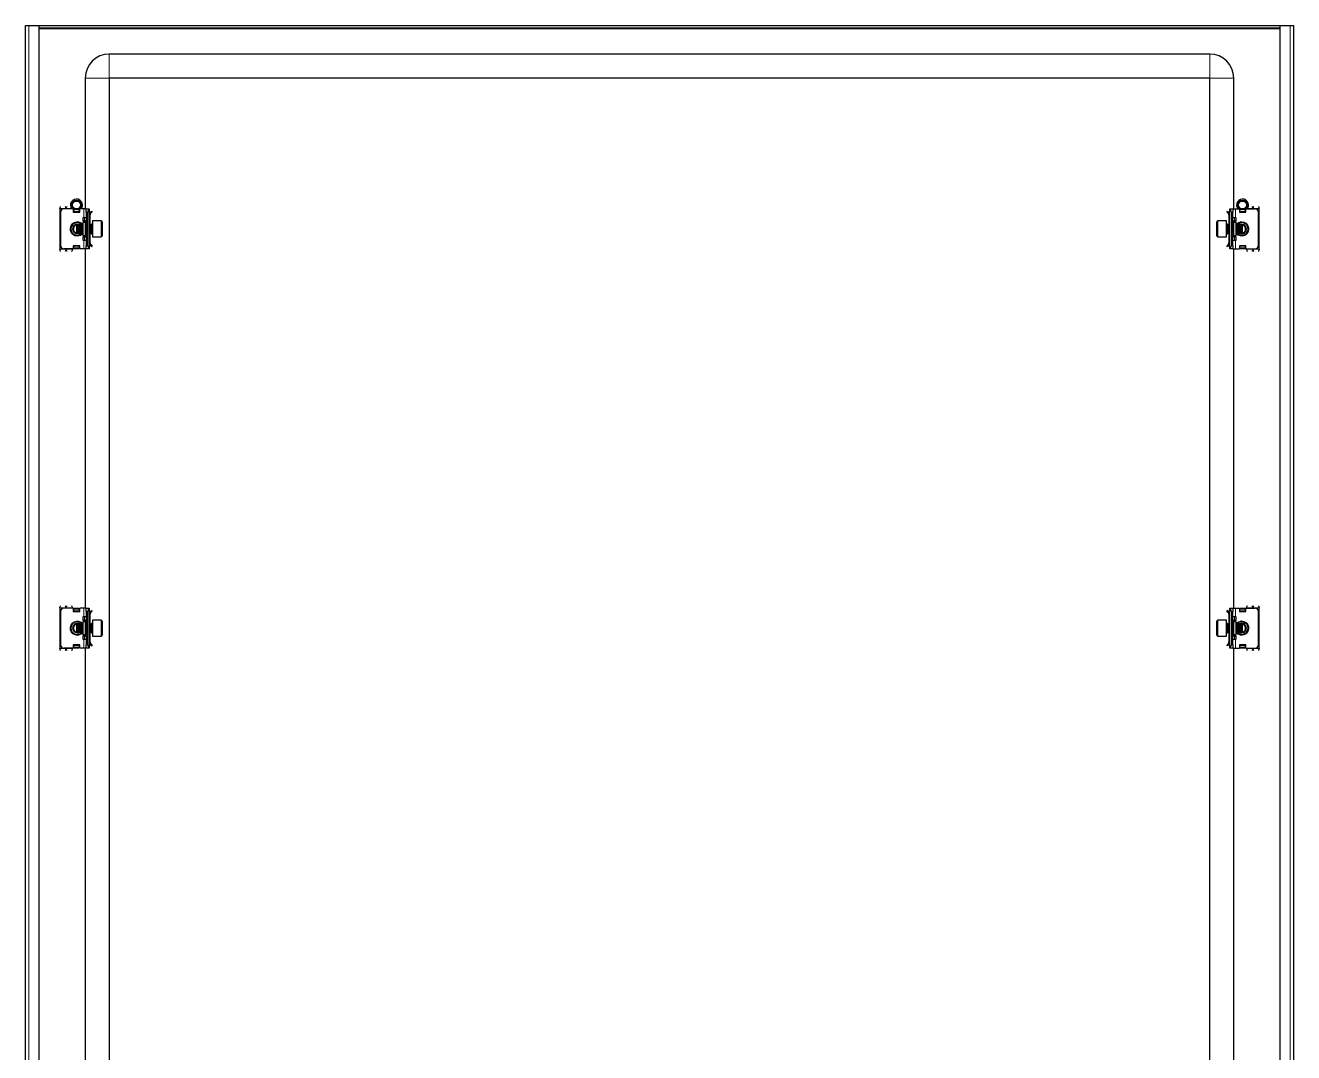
# Model space of a CAD drawing. Header units: millimetres. Extents: x -405 to 1879, y -435 to 1067.
# Drawn here: x 1085 to 1879, y 208 to 851 of the extents above; entities that cross this region are included whole.
import ezdxf

# ---------------------------------------------------------------- set-up
doc = ezdxf.new("R2010")
doc.units = ezdxf.units.MM

msp = doc.modelspace()

# ---------------------------------------------------------------- linework, layer by layer
at = {"color": 7, "linetype": 'Continuous', "lineweight": 25}
for p, q in [((1084.55, 851.42), (1086.65, 851.42)), ((1084.55, -303.58), (1084.55, 851.42)), ((1086.65, 851.42), (1093.05, 851.42)), ((1093.05, 851.42), (1093.05, -303.58)), ((1093.05, 851.42), (1870.05, 851.42)), ((1093.05, 849.92), (1870.05, 849.92)), ((1870.05, -303.58), (1870.05, 851.42)), ((1870.05, 851.42), (1876.45, 851.42)), ((1876.45, 851.42), (1878.55, 851.42)), ((1878.55, 851.42), (1878.55, -303.58)), ((1826.05, 833.42), (1137.05, 833.42)), ((1122.05, 818.42), (1122.05, 736.42)), ((1137.05, 818.42), (1137.05, -270.58)), ((1826.05, 818.42), (1137.05, 818.42)), ((1826.05, -270.58), (1826.05, 818.42)), ((1841.05, 736.42), (1841.05, 818.42)), ((1106.05, 736.67), (1106.05, 711.17)), ((1106.55, 734.42), (1106.55, 713.42)), ((1114.55, 736.42), (1108.55, 736.42)), ((1114.55, 736.42), (1114.55, 734.42)), ((1114.75, 735.63), (1114.55, 735.75)), ((1114.55, 734.42), (1118.55, 734.42)), ((1114.75, 734.42), (1114.75, 735.63)), ((1114.8, 736.04), (1115.13, 736.27)), ((1115.3, 736.04), (1114.8, 735.69)), ((1114.8, 735.69), (1114.8, 736.04)), ((1114.8, 734.77), (1114.8, 735.69)), ((1114.8, 734.42), (1114.8, 734.77)), ((1115.3, 736.19), (1115.3, 736.04)), ((1115.3, 736.04), (1115.7, 736.04)), ((1117.39, 736.04), (1117.8, 736.04)), ((1117.8, 736.04), (1117.8, 736.19)), ((1118.3, 735.69), (1117.8, 736.04)), ((1117.96, 736.27), (1118.3, 736.04)), ((1118.3, 736.04), (1118.3, 735.69)), ((1118.55, 735.75), (1118.3, 735.6)), ((1118.3, 735.69), (1118.3, 734.77)), ((1118.3, 734.77), (1118.3, 734.42)), ((1121.05, 736.42), (1118.55, 736.42)), ((1118.55, 734.42), (1118.55, 736.42)), ((1120.55, 730.92), (1120.55, 728.92)), ((1121.05, 730.92), (1120.55, 730.92)), ((1122.55, 736.42), (1121.05, 736.42)), ((1122.55, 730.92), (1121.05, 730.92)), ((1122.55, 734.42), (1122.55, 736.42)), ((1122.55, 736.42), (1124.55, 736.42)), ((1122.55, 734.42), (1122.55, 713.42)), ((1123.55, 713.42), (1123.55, 734.42)), ((1124.55, 736.42), (1124.55, 736.15)), ((1124.55, 736.15), (1124.55, 711.69)), ((1124.55, 735.33), (1124.75, 735.13)), ((1125.05, 732.67), (1124.55, 732.67)), ((1125.05, 734.42), (1125.05, 733.96)), ((1125.05, 729.17), (1125.05, 732.67)), ((1125.13, 734.08), (1126.11, 735.06)), ((1125.48, 733.73), (1125.13, 734.08)), ((1125.48, 733.73), (1126.46, 734.7)), ((1126.11, 735.06), (1126.46, 734.7)), ((1836.98, 735.06), (1836.63, 734.7)), ((1837.61, 733.73), (1836.63, 734.7)), ((1837.96, 734.08), (1836.98, 735.06)), ((1837.61, 733.73), (1837.96, 734.08)), ((1838.05, 734.42), (1838.05, 734.02)), ((1838.05, 732.67), (1838.55, 732.67)), ((1838.05, 732.67), (1838.05, 729.17)), ((1838.34, 735.13), (1838.55, 735.33)), ((1838.55, 736.42), (1840.55, 736.42)), ((1838.55, 736.15), (1838.55, 736.42)), ((1838.55, 711.69), (1838.55, 736.15)), ((1839.55, 734.42), (1839.55, 713.42)), ((1840.55, 736.42), (1840.55, 734.42)), ((1840.55, 736.42), (1842.05, 736.42)), ((1840.55, 713.42), (1840.55, 734.42)), ((1842.05, 730.92), (1840.55, 730.92)), ((1842.05, 736.42), (1844.55, 736.42)), ((1842.55, 730.92), (1842.05, 730.92)), ((1842.55, 728.92), (1842.55, 730.92)), ((1844.55, 736.42), (1844.55, 734.42)), ((1844.8, 735.6), (1844.55, 735.75)), ((1844.55, 734.42), (1848.55, 734.42)), ((1844.8, 736.04), (1845.13, 736.27)), ((1845.3, 736.04), (1844.8, 735.69)), ((1844.8, 735.69), (1844.8, 736.04)), ((1844.8, 734.77), (1844.8, 735.69)), ((1844.8, 734.42), (1844.8, 734.77)), ((1845.3, 736.19), (1845.3, 736.04)), ((1845.3, 736.04), (1845.7, 736.04)), ((1847.39, 736.04), (1847.8, 736.04)), ((1847.8, 736.04), (1847.8, 736.19)), ((1848.3, 735.69), (1847.8, 736.04)), ((1847.96, 736.27), (1848.3, 736.04)), ((1848.3, 736.04), (1848.3, 735.69)), ((1848.3, 735.69), (1848.3, 734.77)), ((1848.3, 734.77), (1848.3, 734.42)), ((1848.55, 735.75), (1848.35, 735.63)), ((1848.35, 735.63), (1848.35, 734.42)), ((1848.55, 734.42), (1848.55, 736.42)), ((1848.55, 736.42), (1854.55, 736.42)), ((1856.55, 713.42), (1856.55, 734.42)), ((1857.05, 711.17), (1857.05, 736.67)), ((1117.1, 726.92), (1116.55, 726.36)), ((1116.55, 726.36), (1116.55, 721.47)), ((1117.16, 726.92), (1117.1, 726.92)), ((1117.1, 726.92), (1117.1, 720.92)), ((1117.55, 726.36), (1117.16, 726.92)), ((1117.16, 726.92), (1117.16, 722.77)), ((1117.16, 722.77), (1117.16, 720.92)), ((1117.93, 726.92), (1117.55, 726.36)), ((1117.55, 726.36), (1117.55, 722.98)), ((1117.55, 722.98), (1117.55, 721.47)), ((1118.16, 726.92), (1117.93, 726.92)), ((1117.93, 726.92), (1117.93, 722.77)), ((1117.93, 722.77), (1117.93, 720.92)), ((1118.55, 726.36), (1118.16, 726.92)), ((1118.16, 726.92), (1118.16, 722.77)), ((1118.16, 722.77), (1118.16, 720.92)), ((1118.37, 726.61), (1118.62, 726.47)), ((1118.93, 726.92), (1118.55, 726.36)), ((1118.55, 726.36), (1118.55, 722.98)), ((1118.55, 722.98), (1118.55, 721.47)), ((1119.16, 726.92), (1118.93, 726.92)), ((1118.93, 726.92), (1118.93, 722.77)), ((1118.93, 722.77), (1118.93, 720.92)), ((1119.55, 726.36), (1119.16, 726.92)), ((1119.16, 726.92), (1119.16, 722.77)), ((1119.16, 722.77), (1119.16, 720.92)), ((1119.93, 726.92), (1119.55, 726.36)), ((1119.55, 726.36), (1119.55, 722.98)), ((1119.55, 722.98), (1119.55, 721.47)), ((1120.16, 726.92), (1119.93, 726.92)), ((1119.93, 726.92), (1119.93, 722.77)), ((1119.93, 722.77), (1119.93, 720.92)), ((1120.55, 726.36), (1120.16, 726.92)), ((1120.16, 726.92), (1120.16, 722.77)), ((1120.16, 722.77), (1120.16, 720.92)), ((1120.55, 729.17), (1121.55, 729.17)), ((1120.55, 728.92), (1122.22, 727.95)), ((1122.05, 727.92), (1120.55, 727.92)), ((1120.55, 727.92), (1120.55, 719.92)), ((1121.55, 729.17), (1122.05, 729.17)), ((1122.05, 729.17), (1122.05, 728.05)), ((1125.05, 729.17), (1124.55, 729.17)), ((1124.93, 726.92), (1124.55, 726.36)), ((1125.16, 726.92), (1124.93, 726.92)), ((1124.93, 726.92), (1124.93, 722.77)), ((1124.93, 722.77), (1124.93, 720.92)), ((1125.05, 726.92), (1125.05, 729.17)), ((1125.55, 726.36), (1125.16, 726.92)), ((1125.16, 726.92), (1125.16, 722.77)), ((1125.16, 722.77), (1125.16, 720.92)), ((1125.93, 726.92), (1125.55, 726.36)), ((1125.55, 726.36), (1125.55, 722.98)), ((1125.55, 722.98), (1125.55, 721.47)), ((1126.3, 726.92), (1125.93, 726.92)), ((1125.93, 726.92), (1125.93, 722.77)), ((1125.93, 722.77), (1125.93, 720.92)), ((1131.95, 728.92), (1126.55, 728.92)), ((1126.55, 728.92), (1126.55, 718.92)), ((1132.55, 728.32), (1132.55, 719.52)), ((1830.55, 727.98), (1830.55, 728.32)), ((1830.55, 719.52), (1830.55, 727.98)), ((1836.55, 728.92), (1831.15, 728.92)), ((1836.55, 728.54), (1836.55, 728.92)), ((1836.55, 718.92), (1836.55, 728.54)), ((1837.16, 726.92), (1836.8, 726.92)), ((1837.55, 726.36), (1837.16, 726.92)), ((1837.16, 722.77), (1837.16, 726.92)), ((1837.16, 720.92), (1837.16, 722.77)), ((1837.93, 726.92), (1837.55, 726.36)), ((1837.55, 722.98), (1837.55, 726.36)), ((1837.55, 721.47), (1837.55, 722.98)), ((1838.16, 726.92), (1837.93, 726.92)), ((1837.93, 722.77), (1837.93, 726.92)), ((1837.93, 720.92), (1837.93, 722.77)), ((1838.55, 729.17), (1838.05, 729.17)), ((1838.05, 729.17), (1838.05, 726.92)), ((1838.55, 726.36), (1838.16, 726.92)), ((1838.16, 722.77), (1838.16, 726.92)), ((1838.16, 720.92), (1838.16, 722.77)), ((1840.87, 727.95), (1842.55, 728.92)), ((1841.05, 728.05), (1841.05, 729.17)), ((1841.05, 729.17), (1841.55, 729.17)), ((1842.55, 727.92), (1841.05, 727.92)), ((1841.55, 729.17), (1842.55, 729.17)), ((1842.55, 719.92), (1842.55, 727.92)), ((1842.93, 726.92), (1842.55, 726.36)), ((1843.16, 726.92), (1842.93, 726.92)), ((1842.93, 722.77), (1842.93, 726.92)), ((1842.93, 720.92), (1842.93, 722.77)), ((1843.55, 726.36), (1843.16, 726.92)), ((1843.16, 722.77), (1843.16, 726.92)), ((1843.16, 720.92), (1843.16, 722.77)), ((1843.93, 726.92), (1843.55, 726.36)), ((1843.55, 722.98), (1843.55, 726.36)), ((1843.55, 721.47), (1843.55, 722.98)), ((1844.16, 726.92), (1843.93, 726.92)), ((1843.93, 722.77), (1843.93, 726.92)), ((1843.93, 720.92), (1843.93, 722.77)), ((1844.55, 726.36), (1844.16, 726.92)), ((1844.16, 722.77), (1844.16, 726.92)), ((1844.16, 720.92), (1844.16, 722.77)), ((1844.47, 726.47), (1844.72, 726.61)), ((1844.93, 726.92), (1844.55, 726.36)), ((1844.55, 722.98), (1844.55, 726.36)), ((1844.55, 721.47), (1844.55, 722.98)), ((1845.16, 726.92), (1844.93, 726.92)), ((1844.93, 722.77), (1844.93, 726.92)), ((1844.93, 720.92), (1844.93, 722.77)), ((1845.55, 726.36), (1845.16, 726.92)), ((1845.16, 722.77), (1845.16, 726.92)), ((1845.16, 720.92), (1845.16, 722.77)), ((1845.93, 726.92), (1845.55, 726.36)), ((1845.55, 722.98), (1845.55, 726.36)), ((1845.55, 721.47), (1845.55, 722.98)), ((1845.99, 726.92), (1845.93, 726.92)), ((1845.93, 722.77), (1845.93, 726.92)), ((1845.93, 720.92), (1845.93, 722.77)), ((1846.55, 726.36), (1845.99, 726.92)), ((1845.99, 726.69), (1845.99, 726.92)), ((1845.99, 720.92), (1845.99, 726.69)), ((1846.55, 726.18), (1846.55, 726.36)), ((1846.55, 721.47), (1846.55, 726.18)), ((1116.02, 721.36), (1116.85, 721.17)), ((1116.55, 721.47), (1117.1, 720.92)), ((1117.1, 720.92), (1117.16, 720.92)), ((1117.16, 720.92), (1117.55, 721.47)), ((1117.34, 721.17), (1117.71, 721.24)), ((1117.55, 721.47), (1117.93, 720.92)), ((1117.93, 720.92), (1118.16, 720.92)), ((1118.16, 720.92), (1118.55, 721.47)), ((1118.62, 721.37), (1118.37, 721.23)), ((1118.55, 721.47), (1118.93, 720.92)), ((1118.93, 720.92), (1119.16, 720.92)), ((1119.16, 720.92), (1119.55, 721.47)), ((1119.55, 721.47), (1119.93, 720.92)), ((1119.93, 720.92), (1120.16, 720.92)), ((1120.16, 720.92), (1120.55, 721.47)), ((1120.55, 719.92), (1122.05, 719.92)), ((1122.22, 719.89), (1120.55, 718.92)), ((1120.55, 718.92), (1120.55, 716.92)), ((1121.55, 718.67), (1120.55, 718.67)), ((1120.55, 716.92), (1121.05, 716.92)), ((1121.05, 716.92), (1122.55, 716.92)), ((1122.05, 718.67), (1121.55, 718.67)), ((1122.05, 719.78), (1122.05, 718.67)), ((1124.55, 721.47), (1124.93, 720.92)), ((1124.55, 718.67), (1125.05, 718.67)), ((1125.05, 715.17), (1124.55, 715.17)), ((1124.93, 720.92), (1125.16, 720.92)), ((1125.05, 718.67), (1125.05, 720.92)), ((1125.05, 715.17), (1125.05, 718.67)), ((1125.16, 720.92), (1125.55, 721.47)), ((1125.55, 721.47), (1125.93, 720.92)), ((1125.93, 720.92), (1126.3, 720.92)), ((1126.55, 718.92), (1131.95, 718.92)), ((1831.15, 718.92), (1836.55, 718.92)), ((1836.8, 720.92), (1837.16, 720.92)), ((1837.16, 720.92), (1837.55, 721.47)), ((1837.55, 721.47), (1837.93, 720.92)), ((1837.93, 720.92), (1838.16, 720.92)), ((1838.05, 720.92), (1838.05, 718.67)), ((1838.05, 718.67), (1838.05, 715.17)), ((1838.05, 718.67), (1838.55, 718.67)), ((1838.05, 715.17), (1838.55, 715.17)), ((1838.16, 720.92), (1838.55, 721.47)), ((1840.55, 716.92), (1842.05, 716.92)), ((1842.55, 718.92), (1840.87, 719.89)), ((1841.05, 719.92), (1842.55, 719.92)), ((1841.05, 718.67), (1841.05, 719.78)), ((1841.55, 718.67), (1841.05, 718.67)), ((1842.55, 718.67), (1841.55, 718.67)), ((1842.05, 716.92), (1842.55, 716.92)), ((1842.55, 721.47), (1842.93, 720.92)), ((1842.55, 716.92), (1842.55, 718.92)), ((1842.93, 720.92), (1843.16, 720.92)), ((1843.16, 720.92), (1843.55, 721.47)), ((1843.55, 721.47), (1843.93, 720.92)), ((1843.93, 720.92), (1844.16, 720.92)), ((1844.16, 720.92), (1844.55, 721.47)), ((1844.72, 721.23), (1844.47, 721.37)), ((1844.55, 721.47), (1844.93, 720.92)), ((1844.93, 720.92), (1845.16, 720.92)), ((1845.16, 720.92), (1845.55, 721.47)), ((1845.38, 721.24), (1845.75, 721.17)), ((1845.55, 721.47), (1845.93, 720.92)), ((1845.93, 720.92), (1845.99, 720.92)), ((1845.99, 720.92), (1846.55, 721.47)), ((1846.24, 721.17), (1847.07, 721.36)), ((1114.55, 711.42), (1108.55, 711.42)), ((1114.05, 711.42), (1114.05, 711.17)), ((1114.55, 713.42), (1114.55, 711.42)), ((1118.55, 713.42), (1114.55, 713.42)), ((1114.55, 711.54), (1114.75, 711.54)), ((1114.75, 711.54), (1114.75, 713.42)), ((1114.8, 713.06), (1114.8, 713.42)), ((1114.8, 712.15), (1114.8, 713.06)), ((1114.8, 712.15), (1115.3, 711.8)), ((1114.8, 711.8), (1114.8, 712.15)), ((1115.3, 711.44), (1114.8, 711.8)), ((1117.8, 711.8), (1115.3, 711.8)), ((1115.3, 711.8), (1115.3, 711.44)), ((1117.8, 711.44), (1115.3, 711.44)), ((1117.8, 711.8), (1118.3, 712.15)), ((1117.8, 711.44), (1117.8, 711.8)), ((1118.3, 711.8), (1117.8, 711.44)), ((1118.3, 713.42), (1118.3, 713.06)), ((1118.3, 713.06), (1118.3, 712.15)), ((1118.3, 712.15), (1118.3, 711.8)), ((1118.55, 711.42), (1118.55, 713.42)), ((1121.05, 711.42), (1118.55, 711.42)), ((1122.55, 711.42), (1121.05, 711.42)), ((1122.05, 711.42), (1122.05, 486.42)), ((1122.55, 711.42), (1122.55, 713.42)), ((1124.55, 711.42), (1122.55, 711.42)), ((1124.75, 712.71), (1124.55, 712.5)), ((1124.55, 711.69), (1124.55, 711.42)), ((1125.05, 713.42), (1125.05, 713.81)), ((1125.48, 714.11), (1125.13, 713.75)), ((1125.13, 713.75), (1126.11, 712.78)), ((1125.48, 714.11), (1126.46, 713.13)), ((1126.11, 712.78), (1126.46, 713.13)), ((1837.61, 714.11), (1836.63, 713.13)), ((1836.98, 712.78), (1836.63, 713.13)), ((1837.96, 713.75), (1836.98, 712.78)), ((1837.61, 714.11), (1837.96, 713.75)), ((1838.05, 713.42), (1838.05, 713.88)), ((1838.55, 712.5), (1838.34, 712.71)), ((1838.55, 711.42), (1838.55, 711.69)), ((1840.55, 711.42), (1838.55, 711.42)), ((1840.55, 713.42), (1840.55, 711.42)), ((1840.55, 711.42), (1842.05, 711.42)), ((1841.05, 486.42), (1841.05, 711.42)), ((1842.05, 711.42), (1844.55, 711.42)), ((1848.55, 713.42), (1844.55, 713.42)), ((1844.55, 713.42), (1844.55, 711.42)), ((1844.8, 713.06), (1844.8, 713.42)), ((1844.8, 712.15), (1844.8, 713.06)), ((1844.8, 712.15), (1845.3, 711.8)), ((1844.8, 711.8), (1844.8, 712.15)), ((1845.3, 711.44), (1844.8, 711.8)), ((1847.8, 711.8), (1845.3, 711.8)), ((1845.3, 711.8), (1845.3, 711.44)), ((1847.8, 711.44), (1845.3, 711.44)), ((1847.8, 711.8), (1848.3, 712.15)), ((1847.8, 711.44), (1847.8, 711.8)), ((1848.3, 711.8), (1847.8, 711.44)), ((1848.3, 713.42), (1848.3, 713.06)), ((1848.3, 713.06), (1848.3, 712.15)), ((1848.3, 712.15), (1848.3, 711.8)), ((1848.35, 713.42), (1848.35, 711.54)), ((1848.35, 711.54), (1848.55, 711.54)), ((1848.55, 711.42), (1848.55, 713.42)), ((1848.55, 711.42), (1854.55, 711.42)), ((1849.05, 711.17), (1849.05, 711.42)), ((1106.05, 486.67), (1106.05, 461.17)), ((1106.55, 484.42), (1106.55, 463.42)), ((1114.55, 486.42), (1108.55, 486.42)), ((1114.05, 486.67), (1114.05, 486.42)), ((1114.55, 486.42), (1114.55, 484.42)), ((1114.75, 486.3), (1114.55, 486.3)), ((1114.55, 484.42), (1118.55, 484.42)), ((1114.75, 484.42), (1114.75, 486.3)), ((1114.8, 486.04), (1115.3, 486.39)), ((1115.3, 486.04), (1114.8, 485.69)), ((1114.8, 485.69), (1114.8, 486.04)), ((1114.8, 484.77), (1114.8, 485.69)), ((1114.8, 484.42), (1114.8, 484.77)), ((1115.3, 486.39), (1115.3, 486.04)), ((1115.3, 486.39), (1117.8, 486.39)), ((1115.3, 486.04), (1117.8, 486.04)), ((1117.8, 486.04), (1117.8, 486.39)), ((1117.8, 486.39), (1118.3, 486.04)), ((1118.3, 485.69), (1117.8, 486.04)), ((1118.3, 486.04), (1118.3, 485.69)), ((1118.3, 485.69), (1118.3, 484.77)), ((1118.3, 484.77), (1118.3, 484.42)), ((1121.05, 486.42), (1118.55, 486.42)), ((1118.55, 484.42), (1118.55, 486.42)), ((1122.55, 486.42), (1121.05, 486.42)), ((1122.55, 484.42), (1122.55, 486.42)), ((1122.55, 486.42), (1124.55, 486.42)), ((1122.55, 484.42), (1122.55, 463.42)), ((1123.55, 463.42), (1123.55, 484.42)), ((1124.55, 486.42), (1124.55, 486.15)), ((1124.55, 486.15), (1124.55, 461.69)), ((1124.55, 485.33), (1124.75, 485.13)), ((1125.05, 484.42), (1125.05, 483.96)), ((1125.13, 484.08), (1126.11, 485.06)), ((1125.48, 483.73), (1126.46, 484.7)), ((1126.11, 485.06), (1126.46, 484.7)), ((1836.98, 485.06), (1836.63, 484.7)), ((1837.61, 483.73), (1836.63, 484.7)), ((1837.96, 484.08), (1836.98, 485.06)), ((1838.05, 484.42), (1838.05, 484.02)), ((1838.34, 485.13), (1838.55, 485.33)), ((1838.55, 486.42), (1840.55, 486.42)), ((1838.55, 486.15), (1838.55, 486.42)), ((1838.55, 461.69), (1838.55, 486.15)), ((1839.55, 484.42), (1839.55, 463.42)), ((1840.55, 486.42), (1840.55, 484.42)), ((1840.55, 486.42), (1842.05, 486.42)), ((1840.55, 463.42), (1840.55, 484.42)), ((1842.05, 486.42), (1844.55, 486.42)), ((1844.55, 486.42), (1844.55, 484.42)), ((1844.55, 484.42), (1848.55, 484.42)), ((1844.8, 486.04), (1845.3, 486.39)), ((1845.3, 486.04), (1844.8, 485.69)), ((1844.8, 485.69), (1844.8, 486.04)), ((1844.8, 484.77), (1844.8, 485.69)), ((1844.8, 484.42), (1844.8, 484.77)), ((1845.3, 486.39), (1845.3, 486.04)), ((1845.3, 486.39), (1847.8, 486.39)), ((1845.3, 486.04), (1847.8, 486.04)), ((1847.8, 486.04), (1847.8, 486.39)), ((1847.8, 486.39), (1848.3, 486.04)), ((1848.3, 485.69), (1847.8, 486.04)), ((1848.3, 486.04), (1848.3, 485.69)), ((1848.3, 485.69), (1848.3, 484.77)), ((1848.3, 484.77), (1848.3, 484.42)), ((1848.35, 486.3), (1848.35, 484.42)), ((1848.55, 486.3), (1848.35, 486.3)), ((1848.55, 486.42), (1854.55, 486.42)), ((1848.55, 484.42), (1848.55, 486.42)), ((1849.05, 486.42), (1849.05, 486.67)), ((1856.55, 463.42), (1856.55, 484.42)), ((1857.05, 461.17), (1857.05, 486.67)), ((1117.1, 476.92), (1116.55, 476.36)), ((1117.16, 476.92), (1117.1, 476.92)), ((1117.1, 476.92), (1117.1, 470.92)), ((1117.55, 476.36), (1117.16, 476.92)), ((1117.16, 476.92), (1117.16, 472.77)), ((1117.93, 476.92), (1117.55, 476.36)), ((1118.16, 476.92), (1117.93, 476.92)), ((1117.93, 476.92), (1117.93, 472.77)), ((1118.55, 476.36), (1118.16, 476.92)), ((1118.16, 476.92), (1118.16, 472.77)), ((1118.37, 476.61), (1118.62, 476.47)), ((1118.93, 476.92), (1118.55, 476.36)), ((1119.16, 476.92), (1118.93, 476.92)), ((1118.93, 476.92), (1118.93, 472.77)), ((1119.55, 476.36), (1119.16, 476.92)), ((1119.16, 476.92), (1119.16, 472.77)), ((1119.93, 476.92), (1119.55, 476.36)), ((1120.16, 476.92), (1119.93, 476.92)), ((1119.93, 476.92), (1119.93, 472.77)), ((1120.55, 476.36), (1120.16, 476.92)), ((1120.16, 476.92), (1120.16, 472.77)), ((1120.55, 480.92), (1120.55, 478.92)), ((1121.05, 480.92), (1120.55, 480.92)), ((1120.55, 479.17), (1121.55, 479.17)), ((1120.55, 478.92), (1122.22, 477.95)), ((1122.05, 477.92), (1120.55, 477.92)), ((1120.55, 477.92), (1120.55, 469.92)), ((1122.55, 480.92), (1121.05, 480.92)), ((1121.55, 479.17), (1122.05, 479.17)), ((1122.05, 479.17), (1122.05, 478.05)), ((1125.05, 482.67), (1124.55, 482.67)), ((1125.05, 479.17), (1124.55, 479.17)), ((1124.93, 476.92), (1124.55, 476.36)), ((1125.16, 476.92), (1124.93, 476.92)), ((1124.93, 476.92), (1124.93, 472.77)), ((1125.05, 479.17), (1125.05, 482.67)), ((1125.05, 476.92), (1125.05, 479.17)), ((1125.48, 483.73), (1125.13, 484.08)), ((1125.55, 476.36), (1125.16, 476.92)), ((1125.16, 476.92), (1125.16, 472.77)), ((1125.93, 476.92), (1125.55, 476.36)), ((1126.3, 476.92), (1125.93, 476.92)), ((1125.93, 476.92), (1125.93, 472.77)), ((1131.95, 478.92), (1126.55, 478.92)), ((1126.55, 478.92), (1126.55, 468.92)), ((1132.55, 478.32), (1132.55, 469.52)), ((1830.55, 477.98), (1830.55, 478.32)), ((1830.55, 469.52), (1830.55, 477.98)), ((1836.55, 478.92), (1831.15, 478.92)), ((1836.55, 478.54), (1836.55, 478.92)), ((1836.55, 468.92), (1836.55, 478.54)), ((1837.16, 476.92), (1836.8, 476.92)), ((1837.55, 476.36), (1837.16, 476.92)), ((1837.16, 472.77), (1837.16, 476.92)), ((1837.93, 476.92), (1837.55, 476.36)), ((1837.61, 483.73), (1837.96, 484.08)), ((1838.16, 476.92), (1837.93, 476.92)), ((1837.93, 472.77), (1837.93, 476.92)), ((1838.05, 482.67), (1838.55, 482.67)), ((1838.05, 482.67), (1838.05, 479.17)), ((1838.55, 479.17), (1838.05, 479.17)), ((1838.05, 479.17), (1838.05, 476.92)), ((1838.55, 476.36), (1838.16, 476.92)), ((1838.16, 472.77), (1838.16, 476.92)), ((1842.05, 480.92), (1840.55, 480.92)), ((1840.87, 477.95), (1842.55, 478.92)), ((1841.05, 478.05), (1841.05, 479.17)), ((1841.05, 479.17), (1841.55, 479.17)), ((1842.55, 477.92), (1841.05, 477.92)), ((1841.55, 479.17), (1842.55, 479.17)), ((1842.55, 480.92), (1842.05, 480.92)), ((1842.55, 478.92), (1842.55, 480.92)), ((1842.55, 469.92), (1842.55, 477.92)), ((1842.93, 476.92), (1842.55, 476.36)), ((1843.16, 476.92), (1842.93, 476.92)), ((1842.93, 472.77), (1842.93, 476.92)), ((1843.55, 476.36), (1843.16, 476.92)), ((1843.16, 472.77), (1843.16, 476.92)), ((1843.93, 476.92), (1843.55, 476.36)), ((1844.16, 476.92), (1843.93, 476.92)), ((1843.93, 472.77), (1843.93, 476.92)), ((1844.55, 476.36), (1844.16, 476.92)), ((1844.16, 472.77), (1844.16, 476.92)), ((1844.47, 476.47), (1844.72, 476.61)), ((1844.93, 476.92), (1844.55, 476.36)), ((1845.16, 476.92), (1844.93, 476.92)), ((1844.93, 472.77), (1844.93, 476.92)), ((1845.55, 476.36), (1845.16, 476.92)), ((1845.16, 472.77), (1845.16, 476.92)), ((1845.93, 476.92), (1845.55, 476.36)), ((1845.99, 476.92), (1845.93, 476.92)), ((1845.93, 472.77), (1845.93, 476.92)), ((1846.55, 476.36), (1845.99, 476.92)), ((1845.99, 476.69), (1845.99, 476.92)), ((1845.99, 470.92), (1845.99, 476.69)), ((1116.02, 471.36), (1116.85, 471.17)), ((1116.55, 476.36), (1116.55, 471.47)), ((1116.55, 471.47), (1117.1, 470.92)), ((1117.1, 470.92), (1117.16, 470.92)), ((1117.16, 472.77), (1117.16, 470.92)), ((1117.16, 470.92), (1117.55, 471.47)), ((1117.34, 471.17), (1117.71, 471.24)), ((1117.55, 476.36), (1117.55, 472.98)), ((1117.55, 472.98), (1117.55, 471.47)), ((1117.55, 471.47), (1117.93, 470.92)), ((1117.93, 472.77), (1117.93, 470.92)), ((1117.93, 470.92), (1118.16, 470.92)), ((1118.16, 472.77), (1118.16, 470.92)), ((1118.16, 470.92), (1118.55, 471.47)), ((1118.62, 471.37), (1118.37, 471.23)), ((1118.55, 476.36), (1118.55, 472.98)), ((1118.55, 472.98), (1118.55, 471.47)), ((1118.55, 471.47), (1118.93, 470.92)), ((1118.93, 472.77), (1118.93, 470.92)), ((1118.93, 470.92), (1119.16, 470.92)), ((1119.16, 472.77), (1119.16, 470.92)), ((1119.16, 470.92), (1119.55, 471.47)), ((1119.55, 476.36), (1119.55, 472.98)), ((1119.55, 472.98), (1119.55, 471.47)), ((1119.55, 471.47), (1119.93, 470.92)), ((1119.93, 472.77), (1119.93, 470.92)), ((1119.93, 470.92), (1120.16, 470.92)), ((1120.16, 472.77), (1120.16, 470.92)), ((1120.16, 470.92), (1120.55, 471.47)), ((1120.55, 469.92), (1122.05, 469.92)), ((1122.22, 469.89), (1120.55, 468.92)), ((1120.55, 468.92), (1120.55, 466.92)), ((1121.55, 468.67), (1120.55, 468.67)), ((1122.05, 468.67), (1121.55, 468.67)), ((1122.05, 469.78), (1122.05, 468.67)), ((1124.55, 471.47), (1124.93, 470.92)), ((1124.55, 468.67), (1125.05, 468.67)), ((1124.93, 472.77), (1124.93, 470.92)), ((1124.93, 470.92), (1125.16, 470.92)), ((1125.05, 468.67), (1125.05, 470.92)), ((1125.05, 465.17), (1125.05, 468.67)), ((1125.16, 472.77), (1125.16, 470.92)), ((1125.16, 470.92), (1125.55, 471.47)), ((1125.55, 476.36), (1125.55, 472.98)), ((1125.55, 472.98), (1125.55, 471.47)), ((1125.55, 471.47), (1125.93, 470.92)), ((1125.93, 472.77), (1125.93, 470.92)), ((1125.93, 470.92), (1126.3, 470.92)), ((1126.55, 468.92), (1131.95, 468.92)), ((1831.15, 468.92), (1836.55, 468.92)), ((1836.8, 470.92), (1837.16, 470.92)), ((1837.16, 470.92), (1837.16, 472.77)), ((1837.16, 470.92), (1837.55, 471.47)), ((1837.55, 472.98), (1837.55, 476.36)), ((1837.55, 471.47), (1837.55, 472.98)), ((1837.55, 471.47), (1837.93, 470.92)), ((1837.93, 470.92), (1837.93, 472.77)), ((1837.93, 470.92), (1838.16, 470.92)), ((1838.05, 470.92), (1838.05, 468.67)), ((1838.05, 468.67), (1838.05, 465.17)), ((1838.05, 468.67), (1838.55, 468.67)), ((1838.16, 470.92), (1838.16, 472.77)), ((1838.16, 470.92), (1838.55, 471.47)), ((1842.55, 468.92), (1840.87, 469.89)), ((1841.05, 469.92), (1842.55, 469.92)), ((1841.05, 468.67), (1841.05, 469.78)), ((1841.55, 468.67), (1841.05, 468.67)), ((1842.55, 468.67), (1841.55, 468.67)), ((1842.55, 471.47), (1842.93, 470.92)), ((1842.55, 466.92), (1842.55, 468.92)), ((1842.93, 470.92), (1842.93, 472.77)), ((1842.93, 470.92), (1843.16, 470.92)), ((1843.16, 470.92), (1843.16, 472.77)), ((1843.16, 470.92), (1843.55, 471.47)), ((1843.55, 472.98), (1843.55, 476.36)), ((1843.55, 471.47), (1843.55, 472.98)), ((1843.55, 471.47), (1843.93, 470.92)), ((1843.93, 470.92), (1843.93, 472.77)), ((1843.93, 470.92), (1844.16, 470.92)), ((1844.16, 470.92), (1844.16, 472.77)), ((1844.16, 470.92), (1844.55, 471.47)), ((1844.72, 471.23), (1844.47, 471.37)), ((1844.55, 472.98), (1844.55, 476.36)), ((1844.55, 471.47), (1844.55, 472.98)), ((1844.55, 471.47), (1844.93, 470.92)), ((1844.93, 470.92), (1844.93, 472.77)), ((1844.93, 470.92), (1845.16, 470.92)), ((1845.16, 470.92), (1845.16, 472.77)), ((1845.16, 470.92), (1845.55, 471.47)), ((1845.38, 471.24), (1845.75, 471.17)), ((1845.55, 472.98), (1845.55, 476.36)), ((1845.55, 471.47), (1845.55, 472.98)), ((1845.55, 471.47), (1845.93, 470.92)), ((1845.93, 470.92), (1845.93, 472.77)), ((1845.93, 470.92), (1845.99, 470.92)), ((1845.99, 470.92), (1846.55, 471.47)), ((1846.24, 471.17), (1847.07, 471.36)), ((1846.55, 476.18), (1846.55, 476.36)), ((1846.55, 471.47), (1846.55, 476.18)), ((1114.55, 461.42), (1108.55, 461.42)), ((1114.05, 461.42), (1114.05, 461.17)), ((1118.55, 463.42), (1114.55, 463.42)), ((1114.55, 463.42), (1114.55, 461.42)), ((1114.55, 461.54), (1114.75, 461.54)), ((1114.75, 461.54), (1114.75, 463.42)), ((1114.8, 463.06), (1114.8, 463.42)), ((1114.8, 462.15), (1114.8, 463.06)), ((1114.8, 462.15), (1115.3, 461.8)), ((1114.8, 461.8), (1114.8, 462.15)), ((1115.3, 461.44), (1114.8, 461.8)), ((1117.8, 461.8), (1115.3, 461.8)), ((1115.3, 461.8), (1115.3, 461.44)), ((1117.8, 461.44), (1115.3, 461.44)), ((1117.8, 461.8), (1118.3, 462.15)), ((1117.8, 461.44), (1117.8, 461.8)), ((1118.3, 461.8), (1117.8, 461.44)), ((1118.3, 463.42), (1118.3, 463.06)), ((1118.3, 463.06), (1118.3, 462.15)), ((1118.3, 462.15), (1118.3, 461.8)), ((1118.55, 461.42), (1118.55, 463.42)), ((1121.05, 461.42), (1118.55, 461.42)), ((1120.55, 466.92), (1121.05, 466.92)), ((1121.05, 466.92), (1122.55, 466.92)), ((1122.55, 461.42), (1121.05, 461.42)), ((1122.05, 461.42), (1122.05, 86.42)), ((1122.55, 461.42), (1122.55, 463.42)), ((1124.55, 461.42), (1122.55, 461.42)), ((1125.05, 465.17), (1124.55, 465.17)), ((1124.75, 462.71), (1124.55, 462.5)), ((1124.55, 461.69), (1124.55, 461.42)), ((1125.05, 463.42), (1125.05, 463.81)), ((1125.48, 464.11), (1125.13, 463.75)), ((1125.13, 463.75), (1126.11, 462.78)), ((1125.48, 464.11), (1126.46, 463.13)), ((1126.11, 462.78), (1126.46, 463.13)), ((1837.61, 464.11), (1836.63, 463.13)), ((1836.98, 462.78), (1836.63, 463.13)), ((1837.96, 463.75), (1836.98, 462.78)), ((1837.61, 464.11), (1837.96, 463.75)), ((1838.05, 465.17), (1838.55, 465.17)), ((1838.05, 463.42), (1838.05, 463.88)), ((1838.55, 462.5), (1838.34, 462.71)), ((1838.55, 461.42), (1838.55, 461.69)), ((1840.55, 461.42), (1838.55, 461.42)), ((1840.55, 466.92), (1842.05, 466.92)), ((1840.55, 463.42), (1840.55, 461.42)), ((1840.55, 461.42), (1842.05, 461.42)), ((1841.05, 86.42), (1841.05, 461.42)), ((1842.05, 466.92), (1842.55, 466.92)), ((1842.05, 461.42), (1844.55, 461.42)), ((1848.55, 463.42), (1844.55, 463.42)), ((1844.55, 463.42), (1844.55, 461.42)), ((1844.8, 463.06), (1844.8, 463.42)), ((1844.8, 462.15), (1844.8, 463.06)), ((1844.8, 462.15), (1845.3, 461.8)), ((1844.8, 461.8), (1844.8, 462.15)), ((1845.3, 461.44), (1844.8, 461.8)), ((1847.8, 461.8), (1845.3, 461.8)), ((1845.3, 461.8), (1845.3, 461.44)), ((1847.8, 461.44), (1845.3, 461.44)), ((1847.8, 461.8), (1848.3, 462.15)), ((1847.8, 461.44), (1847.8, 461.8)), ((1848.3, 461.8), (1847.8, 461.44)), ((1848.3, 463.42), (1848.3, 463.06)), ((1848.3, 463.06), (1848.3, 462.15)), ((1848.3, 462.15), (1848.3, 461.8)), ((1848.35, 463.42), (1848.35, 461.54)), ((1848.35, 461.54), (1848.55, 461.54)), ((1848.55, 461.42), (1848.55, 463.42)), ((1848.55, 461.42), (1854.55, 461.42)), ((1849.05, 461.17), (1849.05, 461.42))]:
    msp.add_line(p, q, dxfattribs=at)
at = {"color": 8, "linetype": 'Continuous', "lineweight": 18}
for p, q in [((1086.65, 851.42), (1086.65, -303.58)), ((1876.45, 851.42), (1876.45, -303.58)), ((1093.05, 849.32), (1870.05, 849.32)), ((1137.05, 818.42), (1137.05, 833.42)), ((1826.05, 818.42), (1826.05, 833.42)), ((1137.05, 818.42), (1122.05, 818.42)), ((1826.05, 818.42), (1841.05, 818.42)), ((1106.05, 736.67), (1110.05, 736.67)), ((1110.05, 736.67), (1113.55, 736.67)), ((1118.3, 734.77), (1114.8, 734.77)), ((1121.05, 736.42), (1121.05, 730.92)), ((1121.55, 730.92), (1121.55, 729.17)), ((1123.55, 734.42), (1122.55, 734.42)), ((1124.55, 734.92), (1124.75, 735.13)), ((1124.55, 734.42), (1125.05, 734.42)), ((1838.55, 734.42), (1838.05, 734.42)), ((1838.55, 734.92), (1838.34, 735.13)), ((1840.55, 734.42), (1839.55, 734.42)), ((1841.55, 729.17), (1841.55, 730.92)), ((1842.05, 730.92), (1842.05, 736.42)), ((1848.3, 734.77), (1844.8, 734.77)), ((1849.55, 736.67), (1853.05, 736.67)), ((1857.05, 736.67), (1853.05, 736.67)), ((1122.05, 719.92), (1122.05, 727.92)), ((1126.3, 726.69), (1126.3, 726.92)), ((1126.3, 720.92), (1126.3, 726.69)), ((1131.95, 718.92), (1131.95, 728.92)), ((1831.15, 728.92), (1831.15, 728.54)), ((1831.15, 728.54), (1831.15, 718.92)), ((1836.8, 726.92), (1836.8, 720.92)), ((1841.05, 727.92), (1841.05, 719.92)), ((1121.05, 716.92), (1121.05, 711.42)), ((1121.55, 718.67), (1121.55, 716.92)), ((1841.55, 716.92), (1841.55, 718.67)), ((1842.05, 711.42), (1842.05, 716.92)), ((1106.05, 711.17), (1110.05, 711.17)), ((1114.05, 711.17), (1110.05, 711.17)), ((1114.8, 713.06), (1118.3, 713.06)), ((1122.55, 713.42), (1123.55, 713.42)), ((1124.55, 713.42), (1125.05, 713.42)), ((1124.55, 712.92), (1124.75, 712.71)), ((1838.55, 713.42), (1838.05, 713.42)), ((1838.55, 712.92), (1838.34, 712.71)), ((1839.55, 713.42), (1840.55, 713.42)), ((1844.8, 713.06), (1848.3, 713.06)), ((1853.05, 711.17), (1849.05, 711.17)), ((1857.05, 711.17), (1853.05, 711.17)), ((1106.05, 486.67), (1110.05, 486.67)), ((1110.05, 486.67), (1114.05, 486.67)), ((1118.3, 484.77), (1114.8, 484.77)), ((1121.05, 486.42), (1121.05, 480.92)), ((1123.55, 484.42), (1122.55, 484.42)), ((1124.55, 484.92), (1124.75, 485.13)), ((1124.55, 484.42), (1125.05, 484.42)), ((1838.55, 484.42), (1838.05, 484.42)), ((1838.55, 484.92), (1838.34, 485.13)), ((1840.55, 484.42), (1839.55, 484.42)), ((1842.05, 480.92), (1842.05, 486.42)), ((1848.3, 484.77), (1844.8, 484.77)), ((1849.05, 486.67), (1853.05, 486.67)), ((1857.05, 486.67), (1853.05, 486.67)), ((1121.55, 480.92), (1121.55, 479.17)), ((1122.05, 469.92), (1122.05, 477.92)), ((1126.3, 476.69), (1126.3, 476.92)), ((1126.3, 470.92), (1126.3, 476.69)), ((1131.95, 468.92), (1131.95, 478.92)), ((1831.15, 478.92), (1831.15, 478.54)), ((1831.15, 478.54), (1831.15, 468.92)), ((1836.8, 476.92), (1836.8, 470.92)), ((1841.05, 477.92), (1841.05, 469.92)), ((1841.55, 479.17), (1841.55, 480.92)), ((1121.55, 468.67), (1121.55, 466.92)), ((1841.55, 466.92), (1841.55, 468.67)), ((1106.05, 461.17), (1110.05, 461.17)), ((1114.05, 461.17), (1110.05, 461.17)), ((1114.8, 463.06), (1118.3, 463.06)), ((1121.05, 466.92), (1121.05, 461.42)), ((1122.55, 463.42), (1123.55, 463.42)), ((1124.55, 463.42), (1125.05, 463.42)), ((1124.55, 462.92), (1124.75, 462.71)), ((1838.55, 463.42), (1838.05, 463.42)), ((1838.55, 462.92), (1838.34, 462.71)), ((1839.55, 463.42), (1840.55, 463.42)), ((1842.05, 461.42), (1842.05, 466.92)), ((1844.8, 463.06), (1848.3, 463.06)), ((1853.05, 461.17), (1849.05, 461.17)), ((1857.05, 461.17), (1853.05, 461.17))]:
    msp.add_line(p, q, dxfattribs=at)
at = {"color": 7, "linetype": 'Continuous', "lineweight": 25, "flags": 128}
for points in [[(1117.71, 726.6), (1117.58, 726.63), (1117.34, 726.66)], [(1845.75, 726.66), (1845.51, 726.63), (1845.38, 726.6)], [(1117.71, 476.6), (1117.58, 476.63), (1117.34, 476.66)], [(1845.75, 476.66), (1845.51, 476.63), (1845.38, 476.6)]]:
    msp.add_lwpolyline(points, dxfattribs=at)
at = {"color": 7, "linetype": 'Continuous', "lineweight": 25}
for centre, radius in [((1116.55, 738.92), 3), ((1116.55, 738.92), 2.5), ((1846.55, 738.92), 3), ((1846.55, 738.92), 2.5)]:
    msp.add_circle(centre, radius, dxfattribs=at)
for centre, radius, start, end in [((1137.05, 818.42), 15, 90, 180), ((1826.05, 818.42), 15, 0, 90), ((1116.55, 738.92), 3.75, 0, 221.81031), ((1116.55, 738.92), 3.75, 318.18969, 0), ((1846.55, 738.92), 3.75, 0, 221.81031), ((1846.55, 738.92), 3.75, 318.18969, 0), ((1108.55, 734.42), 2, 90, 180), ((1125.55, 734.42), 2, 120, 180), ((1124.05, 734.42), 1, 0, 45), ((1839.05, 734.42), 1, 135, 180), ((1837.55, 734.42), 2, 0, 60), ((1854.55, 734.42), 2, 0, 90), ((1117.05, 723.92), 4, 45.71765, 270), ((1117.05, 723.92), 3, 74.33161, 285.66839), ((1117.05, 723.92), 2.76, 94.01261, 248.2426), ((1117.05, 723.92), 2.45, 101.79772, 258.20228), ((1122.05, 728.42), 0.5, 270, 0), ((1126.3, 727.17), 0.25, 270, 0), ((1131.95, 728.32), 0.6, 0, 90), ((1831.15, 728.32), 0.6, 90, 180), ((1836.8, 727.17), 0.25, 180, 270), ((1841.05, 728.42), 0.5, 180, 270), ((1846.05, 723.92), 4, 90, 134.28235), ((1846.05, 723.92), 4, 225.71765, 90), ((1846.05, 723.92), 3, 254.33161, 105.66839), ((1846.05, 723.92), 2.76, 291.7574, 85.98739), ((1846.05, 723.92), 2.45, 21.7574, 78.20228), ((1846.05, 723.92), 2.45, 281.79772, 21.7574), ((1117.05, 723.92), 4, 270, 314.28235), ((1122.05, 719.42), 0.5, 0, 90), ((1126.3, 720.67), 0.25, 360, 90), ((1131.95, 719.52), 0.6, 270, 360), ((1831.15, 719.52), 0.6, 180, 270), ((1836.8, 720.67), 0.25, 90, 180), ((1841.05, 719.42), 0.5, 90, 180), ((1108.55, 713.42), 2, 180, 270), ((1125.55, 713.42), 2, 180, 240), ((1124.05, 713.42), 1, 315, 0), ((1839.05, 713.42), 1, 180, 225), ((1837.55, 713.42), 2, 300, 0), ((1854.55, 713.42), 2, 270, 0), ((1108.55, 484.42), 2, 90, 180), ((1125.55, 484.42), 2, 120, 180), ((1124.05, 484.42), 1, 0, 45), ((1839.05, 484.42), 1, 135, 180), ((1837.55, 484.42), 2, 0, 60), ((1854.55, 484.42), 2, 0, 90), ((1117.05, 473.92), 4, 45.71765, 270), ((1117.05, 473.92), 3, 74.33161, 285.66839), ((1117.05, 473.92), 2.76, 94.01261, 248.2426), ((1122.05, 478.42), 0.5, 270, 360), ((1126.3, 477.17), 0.25, 270, 0), ((1131.95, 478.32), 0.6, 0, 90), ((1831.15, 478.32), 0.6, 90, 180), ((1836.8, 477.17), 0.25, 180, 270), ((1841.05, 478.42), 0.5, 180, 270), ((1846.05, 473.92), 4, 90, 134.28235), ((1846.05, 473.92), 4, 225.71765, 90), ((1846.05, 473.92), 3, 254.33161, 105.66839), ((1846.05, 473.92), 2.76, 291.7574, 85.98739), ((1117.05, 473.92), 2.45, 101.79772, 258.20228), ((1117.05, 473.92), 4, 270, 314.28235), ((1122.05, 469.42), 0.5, 0, 90), ((1126.3, 470.67), 0.25, 0, 90), ((1131.95, 469.52), 0.6, 270, 0), ((1831.15, 469.52), 0.6, 180, 270), ((1836.8, 470.67), 0.25, 90, 180), ((1841.05, 469.42), 0.5, 90, 180), ((1846.05, 473.92), 2.45, 21.7574, 78.20228), ((1846.05, 473.92), 2.45, 281.79772, 21.7574), ((1108.55, 463.42), 2, 180, 270), ((1125.55, 463.42), 2, 180, 240), ((1124.05, 463.42), 1, 315, 0), ((1839.05, 463.42), 1, 180, 225), ((1837.55, 463.42), 2, 300, 0), ((1854.55, 463.42), 2, 270, 0)]:
    msp.add_arc(centre, radius, start, end, dxfattribs=at)
at = {"color": 8, "linetype": 'Continuous', "lineweight": 18}
for centre, start, end in [((1117.05, 723.92), 38.94244, 270), ((1846.05, 723.92), 218.94244, 90), ((1846.05, 723.92), 90, 141.05756), ((1117.05, 723.92), 270, 321.05756), ((1117.05, 473.92), 38.94244, 270), ((1846.05, 473.92), 218.94244, 90), ((1846.05, 473.92), 90, 141.05756), ((1117.05, 473.92), 270, 321.05756)]:
    msp.add_arc(centre, 4.5, start, end, dxfattribs=at)
at = {"color": 7, "linetype": 'Continuous', "lineweight": 25}
for points, knots in [([(1106.05, 736.67), (1106.14, 736.91), (1106.33, 737.4), (1106.52, 737.79), (1106.62, 737.99)], [0, 0, 0, 0, 0.502065, 1, 1, 1, 1]), ([(1109.47, 737.98), (1109.55, 737.82), (1109.73, 737.48), (1109.92, 736.99), (1110.03, 736.71), (1110.05, 736.67)], [0, 0, 0, 0, 0.415483, 0.917152, 1, 1, 1, 1]), ([(1110.05, 736.67), (1110.14, 736.91), (1110.33, 737.4), (1110.52, 737.79), (1110.62, 737.99)], [0, 0, 0, 0, 0.502065, 1, 1, 1, 1]), ([(1125.13, 734.08), (1124.98, 733.89), (1124.67, 733.52), (1124.55, 732.99), (1124.55, 732.71), (1124.55, 732.67)], [0, 0, 0, 0, 0.461863, 0.923726, 1, 1, 1, 1]), ([(1125.48, 733.73), (1125.36, 733.58), (1125.18, 733.35), (1125.06, 732.97), (1125.05, 732.77), (1125.05, 732.67)], [0, 0, 0, 0, 0.485042, 0.738404, 1, 1, 1, 1]), ([(1838.05, 732.67), (1838.02, 732.86), (1837.99, 733.15), (1837.81, 733.5), (1837.67, 733.65), (1837.61, 733.73)], [0, 0, 0, 0, 0.485042, 0.738404, 1, 1, 1, 1]), ([(1838.55, 732.67), (1838.52, 732.91), (1838.47, 733.39), (1838.18, 733.85), (1837.99, 734.05), (1837.96, 734.08)], [0, 0, 0, 0, 0.461863, 0.923726, 1, 1, 1, 1]), ([(1852.47, 737.98), (1852.55, 737.82), (1852.73, 737.48), (1852.92, 736.99), (1853.03, 736.71), (1853.05, 736.67)], [0, 0, 0, 0, 0.415483, 0.917152, 1, 1, 1, 1]), ([(1853.05, 736.67), (1853.14, 736.91), (1853.33, 737.4), (1853.52, 737.79), (1853.62, 737.99)], [0, 0, 0, 0, 0.502065, 1, 1, 1, 1]), ([(1856.47, 737.98), (1856.55, 737.82), (1856.73, 737.48), (1856.92, 736.99), (1857.03, 736.71), (1857.05, 736.67)], [0, 0, 0, 0, 0.415483, 0.917152, 1, 1, 1, 1]), ([(1124.55, 715.17), (1124.57, 714.93), (1124.62, 714.44), (1124.91, 713.98), (1125.1, 713.78), (1125.13, 713.75)], [0, 0, 0, 0, 0.461863, 0.923726, 1, 1, 1, 1]), ([(1125.05, 715.17), (1125.07, 714.98), (1125.1, 714.69), (1125.28, 714.34), (1125.42, 714.18), (1125.48, 714.11)], [0, 0, 0, 0, 0.4850424, 0.7384039, 1, 1, 1, 1]), ([(1837.61, 714.11), (1837.73, 714.26), (1837.91, 714.48), (1838.03, 714.86), (1838.04, 715.07), (1838.05, 715.17)], [0, 0, 0, 0, 0.4850424, 0.7384039, 1, 1, 1, 1]), ([(1837.96, 713.75), (1838.11, 713.94), (1838.42, 714.32), (1838.54, 714.85), (1838.54, 715.13), (1838.55, 715.17)], [0, 0, 0, 0, 0.461863, 0.923726, 1, 1, 1, 1]), ([(1106.62, 709.86), (1106.54, 710.01), (1106.36, 710.36), (1106.17, 710.85), (1106.06, 711.13), (1106.05, 711.17)], [0, 0, 0, 0, 0.415483, 0.917152, 1, 1, 1, 1]), ([(1110.05, 711.17), (1109.95, 710.92), (1109.76, 710.44), (1109.57, 710.04), (1109.47, 709.85)], [0, 0, 0, 0, 0.502065, 1, 1, 1, 1]), ([(1110.62, 709.86), (1110.54, 710.01), (1110.36, 710.36), (1110.17, 710.85), (1110.06, 711.13), (1110.05, 711.17)], [0, 0, 0, 0, 0.415483, 0.917152, 1, 1, 1, 1]), ([(1114.05, 711.17), (1114, 711.05), (1113.9, 710.81), (1113.76, 710.46), (1113.62, 710.13), (1113.52, 709.94), (1113.47, 709.85)], [0, 0, 0, 0, 0.247454, 0.50208, 0.749534, 1, 1, 1, 1]), ([(1849.62, 709.86), (1849.54, 710.01), (1849.36, 710.36), (1849.17, 710.85), (1849.06, 711.13), (1849.05, 711.17)], [0, 0, 0, 0, 0.415483, 0.917152, 1, 1, 1, 1]), ([(1853.05, 711.17), (1852.95, 710.92), (1852.76, 710.44), (1852.57, 710.04), (1852.47, 709.85)], [0, 0, 0, 0, 0.502065, 1, 1, 1, 1]), ([(1853.62, 709.86), (1853.54, 710.01), (1853.36, 710.36), (1853.17, 710.85), (1853.06, 711.13), (1853.05, 711.17)], [0, 0, 0, 0, 0.415483, 0.917152, 1, 1, 1, 1]), ([(1857.05, 711.17), (1856.95, 710.92), (1856.76, 710.44), (1856.57, 710.04), (1856.47, 709.85)], [0, 0, 0, 0, 0.502065, 1, 1, 1, 1]), ([(1106.05, 486.67), (1106.14, 486.91), (1106.33, 487.4), (1106.52, 487.79), (1106.62, 487.99)], [0, 0, 0, 0, 0.5020654, 1, 1, 1, 1]), ([(1109.47, 487.98), (1109.55, 487.82), (1109.73, 487.48), (1109.92, 486.99), (1110.03, 486.71), (1110.05, 486.67)], [0, 0, 0, 0, 0.415483, 0.917152, 1, 1, 1, 1]), ([(1110.05, 486.67), (1110.14, 486.91), (1110.33, 487.4), (1110.52, 487.79), (1110.62, 487.99)], [0, 0, 0, 0, 0.502065, 1, 1, 1, 1]), ([(1113.47, 487.98), (1113.55, 487.82), (1113.73, 487.48), (1113.92, 486.99), (1114.03, 486.71), (1114.05, 486.67)], [0, 0, 0, 0, 0.415483, 0.917152, 1, 1, 1, 1]), ([(1849.05, 486.67), (1849.09, 486.79), (1849.19, 487.03), (1849.33, 487.38), (1849.47, 487.71), (1849.57, 487.9), (1849.62, 487.99)], [0, 0, 0, 0, 0.247454, 0.50208, 0.749534, 1, 1, 1, 1]), ([(1852.47, 487.98), (1852.55, 487.82), (1852.73, 487.48), (1852.92, 486.99), (1853.03, 486.71), (1853.05, 486.67)], [0, 0, 0, 0, 0.4154826, 0.9171518, 1, 1, 1, 1]), ([(1853.05, 486.67), (1853.14, 486.91), (1853.33, 487.4), (1853.52, 487.79), (1853.62, 487.99)], [0, 0, 0, 0, 0.502065, 1, 1, 1, 1]), ([(1856.47, 487.98), (1856.55, 487.82), (1856.73, 487.48), (1856.92, 486.99), (1857.03, 486.71), (1857.05, 486.67)], [0, 0, 0, 0, 0.415483, 0.917152, 1, 1, 1, 1]), ([(1125.13, 484.08), (1124.98, 483.89), (1124.67, 483.52), (1124.55, 482.99), (1124.55, 482.71), (1124.55, 482.67)], [0, 0, 0, 0, 0.461863, 0.923726, 1, 1, 1, 1]), ([(1125.48, 483.73), (1125.36, 483.58), (1125.18, 483.35), (1125.06, 482.97), (1125.05, 482.77), (1125.05, 482.67)], [0, 0, 0, 0, 0.485042, 0.738404, 1, 1, 1, 1]), ([(1838.05, 482.67), (1838.02, 482.86), (1837.99, 483.15), (1837.81, 483.5), (1837.67, 483.65), (1837.61, 483.73)], [0, 0, 0, 0, 0.485042, 0.738404, 1, 1, 1, 1]), ([(1838.55, 482.67), (1838.52, 482.91), (1838.47, 483.39), (1838.18, 483.85), (1837.99, 484.05), (1837.96, 484.08)], [0, 0, 0, 0, 0.461863, 0.923726, 1, 1, 1, 1]), ([(1106.62, 459.86), (1106.54, 460.01), (1106.36, 460.36), (1106.17, 460.85), (1106.06, 461.13), (1106.05, 461.17)], [0, 0, 0, 0, 0.415483, 0.917152, 1, 1, 1, 1]), ([(1110.05, 461.17), (1109.95, 460.92), (1109.76, 460.44), (1109.57, 460.04), (1109.47, 459.85)], [0, 0, 0, 0, 0.502065, 1, 1, 1, 1]), ([(1110.62, 459.86), (1110.54, 460.01), (1110.36, 460.36), (1110.17, 460.85), (1110.06, 461.13), (1110.05, 461.17)], [0, 0, 0, 0, 0.415483, 0.917152, 1, 1, 1, 1]), ([(1114.05, 461.17), (1114, 461.05), (1113.9, 460.81), (1113.76, 460.46), (1113.62, 460.13), (1113.52, 459.94), (1113.47, 459.85)], [0, 0, 0, 0, 0.2474545, 0.5020799, 0.7495343, 1, 1, 1, 1]), ([(1124.55, 465.17), (1124.57, 464.93), (1124.62, 464.44), (1124.91, 463.98), (1125.1, 463.78), (1125.13, 463.75)], [0, 0, 0, 0, 0.461863, 0.923726, 1, 1, 1, 1]), ([(1125.05, 465.17), (1125.07, 464.98), (1125.1, 464.69), (1125.28, 464.34), (1125.42, 464.18), (1125.48, 464.11)], [0, 0, 0, 0, 0.4850424, 0.7384039, 1, 1, 1, 1]), ([(1837.61, 464.11), (1837.73, 464.26), (1837.91, 464.48), (1838.03, 464.86), (1838.04, 465.07), (1838.05, 465.17)], [0, 0, 0, 0, 0.4850424, 0.7384039, 1, 1, 1, 1]), ([(1837.96, 463.75), (1838.11, 463.94), (1838.42, 464.32), (1838.54, 464.85), (1838.54, 465.13), (1838.55, 465.17)], [0, 0, 0, 0, 0.461863, 0.923726, 1, 1, 1, 1]), ([(1849.62, 459.86), (1849.54, 460.01), (1849.36, 460.36), (1849.17, 460.85), (1849.06, 461.13), (1849.05, 461.17)], [0, 0, 0, 0, 0.415483, 0.917152, 1, 1, 1, 1]), ([(1853.05, 461.17), (1852.95, 460.92), (1852.76, 460.44), (1852.57, 460.04), (1852.47, 459.85)], [0, 0, 0, 0, 0.5020654, 1, 1, 1, 1]), ([(1853.62, 459.86), (1853.54, 460.01), (1853.36, 460.36), (1853.17, 460.85), (1853.06, 461.13), (1853.05, 461.17)], [0, 0, 0, 0, 0.4154826, 0.9171518, 1, 1, 1, 1]), ([(1857.05, 461.17), (1856.95, 460.92), (1856.76, 460.44), (1856.57, 460.04), (1856.47, 459.85)], [0, 0, 0, 0, 0.502065, 1, 1, 1, 1])]:
    msp.add_open_spline(points, degree=3, knots=knots, dxfattribs=at)

doc.saveas('drawing.dxf')
